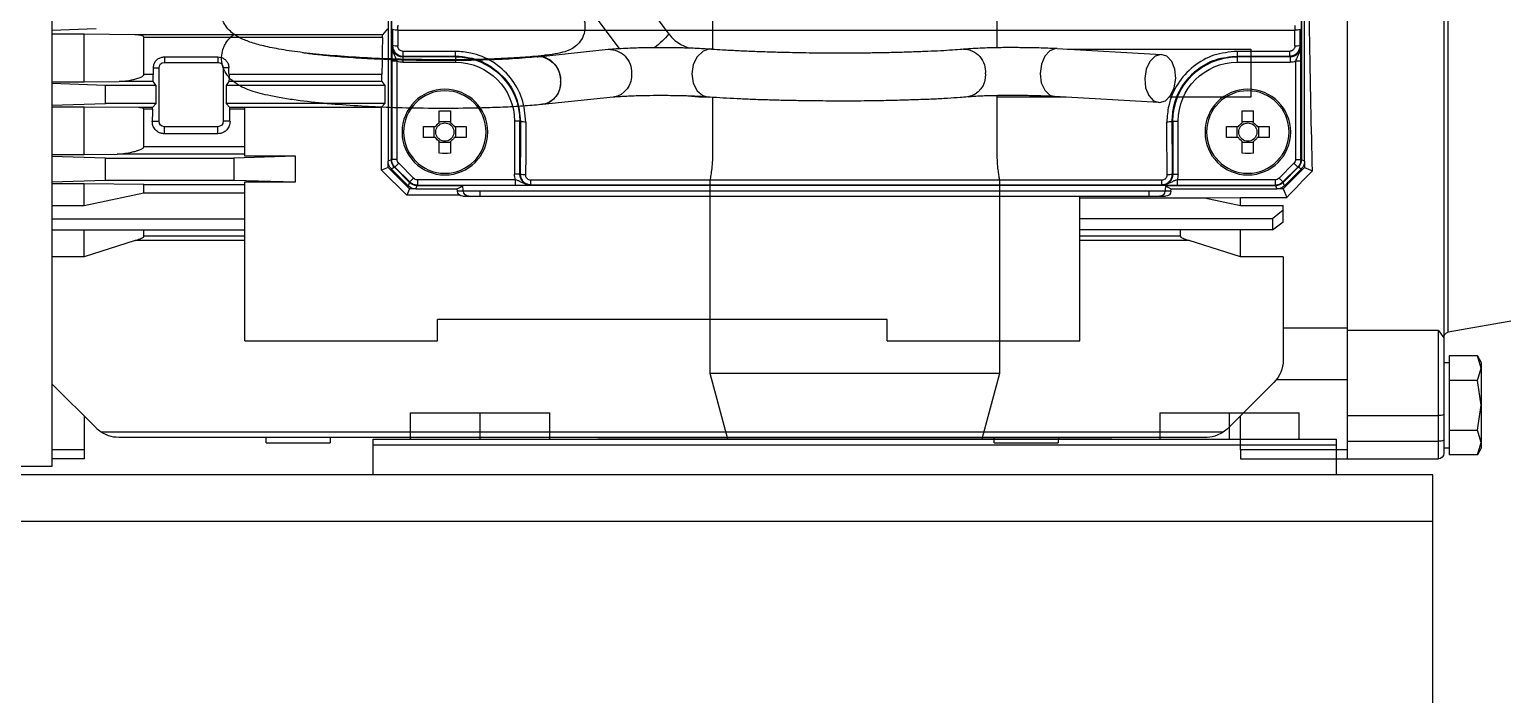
# Model space of a CAD drawing. Header units: centimetres. Extents: x 470464 to 524273, y 49611 to 59074.
# Drawn here: x 509051.7 to 509065.46, y 50590.66 to 50596.87 of the extents above; entities that cross this region are included whole.
import ezdxf

# ---------------------------------------------------------------- set-up
doc = ezdxf.new("R2010")
doc.units = ezdxf.units.CM
doc.header["$MEASUREMENT"] = 0
doc.layers.add('S-COLS-CONC', color=4, linetype='Continuous', lineweight=40)
doc.layers.add('vinç', color=7, linetype='Continuous')

# ---------------------------------------------------------------- blocks, each defined once
blk = doc.blocks.new('tyrhjutry5wjtuydhtsr')
at = {"color": 2, "linetype": 'Continuous', "lineweight": 25}
for p, q in [((71822.868, 30599.972), (71822.868, 30586.232)), ((71811.168, 30589.081), (71811.168, 30597.123)), ((71811.198, 30597.111), (71811.198, 30589.093)), ((71811.198, 30589.093), (71811.198, 30597.111)), ((71819.698, 30597.111), (71819.698, 30589.093)), ((71819.699, 30597.111), (71819.699, 30589.093)), ((71819.729, 30597.123), (71819.729, 30589.081)), ((71809.827, 30587.484), (71809.827, 30592.702)), ((71809.868, 30591.892), (71809.868, 30587.43)), ((71810.768, 30587.499), (71810.768, 30591.604)), ((71819.735, 30590.315), (71819.78, 30590.259)), ((71822.456, 30590.314), (71822.868, 30590.301)), ((71819.637, 30590.303), (71811.26, 30590.303)), ((71819.78, 30590.259), (71822.095, 30590.259)), ((71819.781, 30590.235), (71822.009, 30590.235)), ((71822.095, 30590.259), (71822.568, 30590.264)), ((71822.568, 30590.264), (71822.868, 30590.264)), ((71822.568, 30589.821), (71822.568, 30590.264)), ((71811.204, 30590.153), (71811.209, 30590.161)), ((71811.309, 30590.061), (71811.304, 30590.053)), ((71811.304, 30590.053), (71811.798, 30590.053)), ((71811.304, 30590.053), (71811.304, 30590.003)), ((71811.309, 30590.105), (71811.798, 30590.105)), ((71811.309, 30590.105), (71811.309, 30590.061)), ((71811.798, 30590.061), (71811.309, 30590.061)), ((71811.798, 30590.105), (71811.798, 30590.061)), ((71811.798, 30590.053), (71811.798, 30590.061)), ((71811.798, 30590.053), (71811.798, 30590.003)), ((71819.098, 30590.105), (71819.587, 30590.105)), ((71819.098, 30590.061), (71819.098, 30590.105)), ((71819.587, 30590.061), (71819.098, 30590.061)), ((71819.098, 30590.053), (71819.098, 30590.061)), ((71819.098, 30590.053), (71819.592, 30590.053)), ((71819.098, 30590.053), (71819.098, 30590.003)), ((71819.587, 30590.061), (71819.587, 30590.105)), ((71819.592, 30590.053), (71819.587, 30590.061)), ((71819.592, 30590.053), (71819.592, 30590.003)), ((71819.687, 30590.161), (71819.692, 30590.153)), ((71821.318, 30590.053), (71821.318, 30590.002)), ((71821.818, 30590.053), (71821.318, 30590.053)), ((71821.818, 30590.053), (71821.818, 30590.002)), ((71811.203, 30589.095), (71811.203, 30590.012)), ((71811.203, 30590.012), (71811.253, 30590.012)), ((71811.253, 30590.012), (71811.253, 30589.095)), ((71811.798, 30590.003), (71811.304, 30590.003)), ((71819.592, 30590.003), (71819.098, 30590.003)), ((71819.644, 30590.012), (71819.694, 30590.012)), ((71819.644, 30589.095), (71819.644, 30590.012)), ((71819.694, 30590.012), (71819.694, 30589.095)), ((71821.215, 30589.952), (71821.268, 30589.952)), ((71821.268, 30589.952), (71821.268, 30589.452)), ((71821.818, 30590.002), (71821.318, 30590.002)), ((71821.868, 30589.452), (71821.868, 30589.952)), ((71821.921, 30589.952), (71821.868, 30589.952)), ((71819.786, 30589.825), (71819.76, 30589.787)), ((71819.76, 30589.787), (71819.76, 30589.617)), ((71819.76, 30589.787), (71821.241, 30589.787)), ((71819.786, 30589.825), (71821.215, 30589.825)), ((71819.787, 30589.888), (71821.214, 30589.888)), ((71821.215, 30589.825), (71821.241, 30589.787)), ((71821.241, 30589.787), (71821.241, 30589.617)), ((71821.895, 30589.787), (71821.922, 30589.825)), ((71821.895, 30589.617), (71821.895, 30589.787)), ((71821.895, 30589.787), (71822.368, 30589.787)), ((71821.922, 30589.888), (71822.009, 30589.888)), ((71821.922, 30589.825), (71822.24, 30589.825)), ((71822.568, 30589.821), (71822.24, 30589.825)), ((71822.368, 30589.787), (71822.868, 30589.806)), ((71822.368, 30589.617), (71822.368, 30589.787)), ((71822.868, 30589.821), (71822.568, 30589.821)), ((71811.647, 30589.55), (71811.647, 30589.439)), ((71811.75, 30589.439), (71811.75, 30589.55)), ((71819.147, 30589.55), (71819.147, 30589.439)), ((71819.25, 30589.439), (71819.25, 30589.55)), ((71819.76, 30589.617), (71819.789, 30589.584)), ((71819.76, 30589.617), (71821.241, 30589.617)), ((71819.789, 30588.997), (71819.789, 30589.584)), ((71821.068, 30589.584), (71819.789, 30589.584)), ((71821.068, 30589.128), (71821.068, 30589.584)), ((71821.068, 30589.58), (71821.208, 30589.58)), ((71821.068, 30589.565), (71821.208, 30589.565)), ((71821.241, 30589.617), (71821.208, 30589.58)), ((71821.928, 30589.58), (71821.895, 30589.617)), ((71821.895, 30589.617), (71822.368, 30589.617)), ((71821.928, 30589.58), (71822.06, 30589.58)), ((71821.929, 30589.565), (71822.009, 30589.565)), ((71822.06, 30589.58), (71822.568, 30589.585)), ((71822.868, 30589.602), (71822.368, 30589.617)), ((71822.568, 30589.585), (71822.868, 30589.585)), ((71822.568, 30589.142), (71822.568, 30589.585)), ((71811.612, 30589.404), (71811.5, 30589.404)), ((71811.6, 30589.404), (71811.6, 30589.301)), ((71811.75, 30589.45), (71811.647, 30589.45)), ((71811.897, 30589.404), (71811.785, 30589.404)), ((71811.797, 30589.301), (71811.797, 30589.404)), ((71812.4, 30589.452), (71812.35, 30589.452)), ((71812.35, 30588.958), (71812.35, 30589.452)), ((71812.4, 30589.452), (71812.405, 30589.452)), ((71812.4, 30589.452), (71812.4, 30588.958)), ((71818.497, 30589.452), (71818.492, 30589.452)), ((71818.497, 30588.958), (71818.497, 30589.452)), ((71818.497, 30589.452), (71818.547, 30589.452)), ((71818.547, 30589.452), (71818.547, 30588.958)), ((71819.112, 30589.404), (71819, 30589.404)), ((71819.1, 30589.404), (71819.1, 30589.301)), ((71819.25, 30589.45), (71819.147, 30589.45)), ((71819.397, 30589.404), (71819.285, 30589.404)), ((71819.297, 30589.301), (71819.297, 30589.404)), ((71821.205, 30589.452), (71821.268, 30589.452)), ((71821.318, 30589.402), (71821.818, 30589.402)), ((71821.318, 30589.336), (71821.318, 30589.402)), ((71821.818, 30589.336), (71821.818, 30589.402)), ((71821.931, 30589.452), (71821.868, 30589.452)), ((71811.5, 30589.301), (71811.612, 30589.301)), ((71811.647, 30589.265), (71811.647, 30589.154)), ((71811.647, 30589.254), (71811.75, 30589.254)), ((71811.75, 30589.154), (71811.75, 30589.265)), ((71811.785, 30589.301), (71811.897, 30589.301)), ((71819, 30589.301), (71819.112, 30589.301)), ((71819.147, 30589.265), (71819.147, 30589.154)), ((71819.147, 30589.254), (71819.25, 30589.254)), ((71819.25, 30589.154), (71819.25, 30589.265)), ((71819.285, 30589.301), (71819.397, 30589.301)), ((71821.068, 30589.214), (71822.009, 30589.214)), ((71821.318, 30589.336), (71821.818, 30589.336)), ((71811.168, 30589.081), (71811.198, 30589.093)), ((71811.198, 30589.093), (71811.203, 30589.095)), ((71811.198, 30589.093), (71811.198, 30589.093)), ((71811.253, 30589.095), (71811.203, 30589.095)), ((71819.644, 30589.095), (71819.694, 30589.095)), ((71819.694, 30589.095), (71819.698, 30589.093)), ((71819.699, 30589.093), (71819.698, 30589.093)), ((71819.699, 30589.093), (71819.729, 30589.081)), ((71820.594, 30589.128), (71821.168, 30589.107)), ((71820.594, 30588.886), (71820.594, 30589.128)), ((71820.594, 30589.128), (71821.068, 30589.128)), ((71821.068, 30589.146), (71822.258, 30589.146)), ((71821.168, 30589.107), (71821.168, 30588.902)), ((71822.368, 30589.107), (71821.168, 30589.107)), ((71822.568, 30589.142), (71822.258, 30589.146)), ((71822.368, 30589.107), (71822.868, 30589.125)), ((71822.368, 30588.902), (71822.368, 30589.107)), ((71822.868, 30589.142), (71822.568, 30589.142)), ((71811.168, 30589.022), (71811.095, 30588.991)), ((71811.168, 30589.07), (71811.168, 30589.022)), ((71811.168, 30589.022), (71811.368, 30588.822)), ((71811.227, 30589.023), (71811.197, 30589.01)), ((71811.356, 30588.851), (71811.197, 30589.01)), ((71811.369, 30588.881), (71811.227, 30589.023)), ((71811.227, 30589.023), (71811.227, 30589.023)), ((71811.232, 30589.025), (71811.228, 30589.023)), ((71811.369, 30588.881), (71811.228, 30589.023)), ((71811.267, 30589.06), (71811.232, 30589.025)), ((71811.371, 30588.886), (71811.232, 30589.025)), ((71811.267, 30589.06), (71811.406, 30588.921)), ((71812.4, 30588.958), (71812.35, 30588.958)), ((71812.4, 30588.958), (71812.403, 30588.96)), ((71818.494, 30588.96), (71818.497, 30588.958)), ((71818.497, 30588.958), (71818.547, 30588.958)), ((71819.49, 30588.921), (71819.629, 30589.06)), ((71819.665, 30589.025), (71819.526, 30588.886)), ((71819.669, 30589.023), (71819.528, 30588.881)), ((71819.669, 30589.023), (71819.528, 30588.881)), ((71819.528, 30588.822), (71819.728, 30589.022)), ((71819.7, 30589.01), (71819.54, 30588.851)), ((71819.553, 30588.762), (71819.789, 30588.997)), ((71819.629, 30589.06), (71819.665, 30589.025)), ((71819.669, 30589.023), (71819.665, 30589.025)), ((71819.7, 30589.01), (71819.669, 30589.023)), ((71819.669, 30589.023), (71819.669, 30589.023)), ((71819.728, 30589.022), (71819.728, 30589.07)), ((71819.728, 30589.022), (71819.789, 30588.997)), ((71811.368, 30588.822), (71811.335, 30588.741)), ((71811.356, 30588.851), (71811.369, 30588.881)), ((71811.368, 30588.822), (71811.417, 30588.822)), ((71811.369, 30588.881), (71811.371, 30588.886)), ((71811.369, 30588.881), (71811.369, 30588.881)), ((71811.406, 30588.921), (71811.371, 30588.886)), ((71811.44, 30588.852), (71811.427, 30588.821)), ((71812.415, 30588.821), (71811.427, 30588.821)), ((71811.442, 30588.856), (71811.44, 30588.852)), ((71811.44, 30588.852), (71812.464, 30588.852)), ((71812.464, 30588.852), (71811.44, 30588.852)), ((71811.44, 30588.852), (71811.44, 30588.852)), ((71811.442, 30588.906), (71812.359, 30588.906)), ((71811.442, 30588.906), (71811.442, 30588.856)), ((71812.359, 30588.856), (71811.442, 30588.856)), ((71812.359, 30588.906), (71812.359, 30588.856)), ((71812.464, 30588.846), (71812.415, 30588.821)), ((71812.416, 30588.8), (71812.415, 30588.821)), ((71812.416, 30588.8), (71812.472, 30588.8)), ((71812.464, 30588.852), (71819.033, 30588.852)), ((71812.466, 30588.802), (71812.464, 30588.852)), ((71819.031, 30588.802), (71812.466, 30588.802)), ((71812.472, 30588.8), (71812.472, 30588.802)), ((71812.472, 30588.8), (71812.623, 30588.8)), ((71812.502, 30588.86), (71812.5, 30588.858)), ((71812.502, 30588.902), (71818.394, 30588.902)), ((71812.502, 30588.86), (71812.502, 30588.902)), ((71818.394, 30588.86), (71812.502, 30588.86)), ((71812.623, 30588.8), (71812.623, 30588.802)), ((71812.623, 30588.8), (71818.873, 30588.8)), ((71812.623, 30588.8), (71812.623, 30588.752)), ((71818.394, 30588.86), (71818.394, 30588.902)), ((71818.397, 30588.858), (71818.394, 30588.86)), ((71818.538, 30588.856), (71818.538, 30588.906)), ((71818.538, 30588.906), (71819.455, 30588.906)), ((71819.455, 30588.856), (71818.538, 30588.856)), ((71818.873, 30588.8), (71818.873, 30588.802)), ((71818.873, 30588.8), (71819.025, 30588.8)), ((71818.873, 30588.8), (71818.873, 30588.752)), ((71819.025, 30588.8), (71819.025, 30588.802)), ((71819.025, 30588.8), (71819.081, 30588.8)), ((71819.033, 30588.852), (71819.031, 30588.802)), ((71819.082, 30588.821), (71819.032, 30588.846)), ((71819.033, 30588.852), (71819.457, 30588.852)), ((71819.457, 30588.852), (71819.033, 30588.852)), ((71819.081, 30588.8), (71819.082, 30588.821)), ((71819.47, 30588.821), (71819.082, 30588.821)), ((71819.455, 30588.906), (71819.455, 30588.856)), ((71819.457, 30588.852), (71819.455, 30588.856)), ((71819.47, 30588.821), (71819.457, 30588.852)), ((71819.457, 30588.852), (71819.457, 30588.852)), ((71819.48, 30588.822), (71819.528, 30588.822)), ((71819.49, 30588.921), (71819.526, 30588.886)), ((71819.526, 30588.886), (71819.528, 30588.881)), ((71819.528, 30588.881), (71819.527, 30588.881)), ((71819.528, 30588.881), (71819.54, 30588.851)), ((71819.528, 30588.822), (71819.553, 30588.762)), ((71821.168, 30588.902), (71820.594, 30588.886)), ((71821.068, 30588.886), (71820.594, 30588.886)), ((71821.068, 30587.402), (71821.068, 30588.886)), ((71822.009, 30588.861), (71821.068, 30588.861)), ((71822.368, 30588.902), (71821.168, 30588.902)), ((71822.009, 30588.861), (71822.568, 30588.868)), ((71822.009, 30588.786), (71822.009, 30588.861)), ((71822.868, 30588.888), (71822.368, 30588.902)), ((71822.568, 30588.665), (71822.568, 30588.868)), ((71822.568, 30588.868), (71822.868, 30588.868)), ((71811.768, 30588.741), (71811.335, 30588.741)), ((71811.768, 30588.665), (71811.368, 30588.665)), ((71811.368, 30588.624), (71811.368, 30588.665)), ((71812.102, 30588.737), (71811.768, 30588.741)), ((71811.768, 30588.665), (71811.768, 30588.741)), ((71812.102, 30588.737), (71811.768, 30588.665)), ((71813.268, 30588.737), (71812.102, 30588.737)), ((71812.522, 30588.752), (71812.466, 30588.752)), ((71812.623, 30588.752), (71812.522, 30588.752)), ((71818.873, 30588.752), (71812.623, 30588.752)), ((71813.268, 30587.402), (71813.268, 30588.752)), ((71818.975, 30588.752), (71818.873, 30588.752)), ((71819.031, 30588.752), (71818.975, 30588.752)), ((71819.061, 30588.762), (71819.553, 30588.762)), ((71822.009, 30588.786), (71821.068, 30588.786)), ((71822.568, 30588.665), (71822.009, 30588.786)), ((71822.868, 30588.665), (71822.568, 30588.665)), ((71811.368, 30588.624), (71811.468, 30588.543)), ((71811.368, 30588.514), (71811.368, 30588.624)), ((71811.468, 30588.543), (71813.268, 30588.543)), ((71811.468, 30588.543), (71811.468, 30588.438)), ((71822.868, 30588.543), (71821.068, 30588.543)), ((71811.468, 30588.438), (71811.368, 30588.514)), ((71811.468, 30588.438), (71813.268, 30588.438)), ((71811.768, 30588.186), (71811.768, 30588.438)), ((71812.328, 30588.379), (71812.328, 30588.438)), ((71822.868, 30588.438), (71821.068, 30588.438)), ((71822.009, 30588.379), (71822.009, 30588.438)), ((71822.568, 30588.186), (71822.568, 30588.438)), ((71811.768, 30588.186), (71812.246, 30588.339)), ((71812.246, 30588.339), (71813.268, 30588.339)), ((71812.328, 30588.379), (71813.268, 30588.379)), ((71821.068, 30588.379), (71822.009, 30588.379)), ((71821.068, 30588.339), (71822.091, 30588.339)), ((71822.091, 30588.339), (71822.568, 30588.186)), ((71811.368, 30588.186), (71811.768, 30588.186)), ((71811.368, 30588.186), (71811.368, 30587.226)), ((71822.568, 30588.186), (71822.868, 30588.186)), ((71809.099, 30587.613), (71809.827, 30587.484)), ((71815.068, 30587.602), (71819.268, 30587.602)), ((71815.068, 30587.402), (71815.068, 30587.602)), ((71819.268, 30587.402), (71819.268, 30587.602)), ((71809.918, 30587.499), (71809.868, 30587.43)), ((71809.918, 30587.499), (71810.768, 30587.499)), ((71809.918, 30586.706), (71809.918, 30587.499)), ((71810.768, 30587.523), (71811.368, 30587.523)), ((71810.768, 30586.706), (71810.768, 30587.499)), ((71815.068, 30587.402), (71813.268, 30587.402)), ((71821.068, 30587.402), (71819.268, 30587.402)), ((71809.518, 30587.148), (71809.554, 30587.264)), ((71809.554, 30587.264), (71809.518, 30587.202)), ((71809.518, 30587.202), (71809.518, 30587.148)), ((71809.554, 30587.033), (71809.518, 30587.148)), ((71809.518, 30587.148), (71809.518, 30586.802)), ((71809.554, 30587.264), (71809.818, 30587.264)), ((71809.818, 30587.264), (71809.818, 30587.148)), ((71809.868, 30587.202), (71809.818, 30587.202)), ((71809.818, 30587.148), (71809.818, 30587.033)), ((71809.518, 30586.802), (71809.554, 30587.033)), ((71809.554, 30587.033), (71809.818, 30587.033)), ((71809.818, 30587.033), (71809.818, 30586.802)), ((71811.431, 30587.043), (71810.768, 30587.043)), ((71811.456, 30587.014), (71811.88, 30586.59)), ((71822.456, 30586.59), (71822.868, 30587.002)), ((71809.554, 30586.571), (71809.518, 30586.802)), ((71809.518, 30586.802), (71809.518, 30586.456)), ((71809.818, 30586.802), (71809.818, 30586.571)), ((71809.868, 30586.715), (71809.868, 30586.476)), ((71810.768, 30586.706), (71809.918, 30586.706)), ((71809.918, 30586.467), (71809.918, 30586.706)), ((71810.768, 30586.385), (71810.768, 30586.706)), ((71810.768, 30586.467), (71810.768, 30586.706)), ((71811.768, 30586.385), (71811.768, 30586.702)), ((71822.568, 30586.702), (71822.568, 30586.385)), ((71809.518, 30586.456), (71809.554, 30586.571)), ((71809.818, 30586.571), (71809.554, 30586.571)), ((71809.818, 30586.571), (71809.818, 30586.456)), ((71810.768, 30586.467), (71809.918, 30586.467)), ((71809.918, 30586.302), (71809.918, 30586.467)), ((71811.929, 30586.55), (71822.407, 30586.55)), ((71812.093, 30586.502), (71822.244, 30586.502)), ((71812.093, 30586.502), (71813.47, 30586.502)), ((71813.468, 30586.502), (71813.47, 30586.452)), ((71814.067, 30586.452), (71814.068, 30586.502)), ((71820.268, 30586.502), (71820.27, 30586.452)), ((71820.867, 30586.502), (71822.244, 30586.502)), ((71820.867, 30586.452), (71820.868, 30586.502)), ((71809.554, 30586.34), (71809.518, 30586.456)), ((71809.518, 30586.456), (71809.518, 30586.402)), ((71809.518, 30586.402), (71809.554, 30586.34)), ((71809.554, 30586.34), (71809.818, 30586.34)), ((71809.818, 30586.456), (71809.818, 30586.34)), ((71809.818, 30586.402), (71809.868, 30586.402)), ((71810.768, 30586.385), (71811.768, 30586.385)), ((71810.768, 30586.302), (71810.768, 30586.385)), ((71811.768, 30586.385), (71811.768, 30586.302)), ((71822.568, 30586.385), (71822.868, 30586.385)), ((71822.568, 30586.385), (71822.568, 30586.302)), ((71810.768, 30586.302), (71809.918, 30586.302)), ((71811.768, 30586.302), (71810.768, 30586.302)), ((71822.568, 30586.302), (71822.868, 30586.302)), ((71822.868, 30586.232), (71827.235, 30586.232))]:
    blk.add_line(p, q, dxfattribs=at)
at = {"color": 2, "linetype": 'Continuous', "lineweight": 25, "flags": 128}
for points in [[(71822.009, 30589.888), (71822.009, 30589.93), (71822.009, 30589.973), (71822.009, 30590.016), (71822.009, 30590.059), (71822.009, 30590.103), (71822.009, 30590.146), (71822.009, 30590.191), (71822.009, 30590.235)], [(71822.009, 30589.214), (71822.009, 30589.256), (71822.009, 30589.299), (71822.009, 30589.342), (71822.009, 30589.386), (71822.009, 30589.43), (71822.009, 30589.475), (71822.009, 30589.52), (71822.009, 30589.565)], [(71813.768, 30586.452), (71813.666, 30586.452), (71813.576, 30586.452), (71813.51, 30586.452), (71813.474, 30586.452), (71813.47, 30586.452)], [(71814.067, 30586.452), (71814.062, 30586.452), (71814.027, 30586.452), (71813.96, 30586.452), (71813.87, 30586.452), (71813.768, 30586.452)], [(71820.867, 30586.452), (71820.862, 30586.452), (71820.827, 30586.452), (71820.76, 30586.452), (71820.67, 30586.452), (71820.568, 30586.452), (71820.466, 30586.452), (71820.376, 30586.452), (71820.31, 30586.452), (71820.274, 30586.452), (71820.27, 30586.452)]]:
    blk.add_lwpolyline(points, dxfattribs=at)
at = {"color": 2, "linetype": 'Continuous', "lineweight": 25}
for centre, radius in [((71811.698, 30589.352), 0.4), ((71811.698, 30589.352), 0.385), ((71819.198, 30589.352), 0.4), ((71819.198, 30589.352), 0.385)]:
    blk.add_circle(centre, radius, dxfattribs=at)
for centre, radius, start, end in [((71811.248, 30590.428), 0.125, 252.2861, 275.4135), ((71819.649, 30590.428), 0.125, 264.5865, 287.7139), ((71811.248, 30590.274), 0.12, 251.384, 275.6704), ((71811.798, 30589.452), 0.601, 0, 90), ((71819.098, 30589.452), 0.601, 90, 180), ((71819.649, 30590.274), 0.12, 264.3296, 288.616), ((71811.798, 30589.452), 0.551, 0, 90), ((71819.098, 30589.452), 0.551, 90, 180), ((71821.318, 30589.952), 0.05, 90, 180), ((71821.818, 30589.952), 0.05, 0, 90), ((71811.698, 30588.113), 1.438, 87.9477, 92.0523), ((71819.198, 30588.113), 1.438, 87.9477, 92.0523), ((71812.937, 30589.352), 1.438, 177.9477, 182.0523), ((71811.698, 30589.352), 0.101, 120.6869, 149.3131), ((71811.698, 30589.352), 0.0851, 142.7589, 217.2411), ((71811.698, 30589.352), 0.0851, 127.2411, 142.7589), ((71811.698, 30589.352), 0.0851, 52.7589, 127.2411), ((71811.698, 30589.352), 0.101, 30.6869, 59.3131), ((71811.698, 30589.352), 0.0851, 37.2411, 52.7589), ((71811.698, 30589.352), 0.0851, 322.7589, 37.2411), ((71810.46, 30589.352), 1.438, 357.9477, 2.0523), ((71812.443, 30589.545), 0.1, 247.407, 276.5616), ((71818.453, 30589.545), 0.1, 263.4384, 292.593), ((71820.437, 30589.352), 1.438, 177.9477, 182.0523), ((71819.198, 30589.352), 0.101, 120.6869, 149.3131), ((71819.198, 30589.352), 0.0851, 142.7589, 217.2411), ((71819.198, 30589.352), 0.0851, 127.2411, 142.7589), ((71819.198, 30589.352), 0.0851, 52.7589, 127.2411), ((71819.198, 30589.352), 0.101, 30.6869, 59.3131), ((71819.198, 30589.352), 0.0851, 37.2411, 52.7589), ((71819.198, 30589.352), 0.0851, 322.7589, 37.2411), ((71817.96, 30589.352), 1.438, 357.9477, 2.0523), ((71821.318, 30589.452), 0.05, 180, 270), ((71821.818, 30589.452), 0.05, 270, 0), ((71811.698, 30589.352), 0.101, 210.6869, 239.3131), ((71811.698, 30589.352), 0.0851, 217.2411, 232.7589), ((71811.698, 30589.352), 0.0851, 232.7589, 307.2411), ((71811.698, 30589.352), 0.0851, 307.2411, 322.7589), ((71811.698, 30589.352), 0.101, 300.6869, 329.3131), ((71819.198, 30589.352), 0.101, 210.6869, 239.3131), ((71819.198, 30589.352), 0.0851, 217.2411, 232.7589), ((71819.198, 30589.352), 0.0851, 232.7589, 307.2411), ((71819.198, 30589.352), 0.101, 300.6869, 329.3131), ((71819.198, 30589.352), 0.0851, 307.2411, 322.7589), ((71811.298, 30589.093), 0.1, 180.0009, 224.9991), ((71811.303, 30589.095), 0.1, 180.0036, 224.9964), ((71811.698, 30590.591), 1.438, 267.9477, 272.0523), ((71819.198, 30590.591), 1.438, 267.9477, 272.0523), ((71819.594, 30589.095), 0.1, 315.0036, 359.9964), ((71819.599, 30589.093), 0.1, 315.0009, 359.9991), ((71812.441, 30589.041), 0.0899, 244.5636, 277.2787), ((71818.455, 30589.041), 0.0899, 262.7213, 295.4364), ((71811.44, 30588.952), 0.1, 225.0009, 269.9991), ((71811.442, 30588.956), 0.1, 225.0036, 269.9964), ((71812.522, 30588.802), 0.05, 181.9954, 269.9958), ((71818.975, 30588.802), 0.05, 270.0042, 358.0046), ((71819.455, 30588.956), 0.1, 270.0036, 314.9964), ((71819.457, 30588.952), 0.1, 270.0009, 314.9991), ((71809.818, 30587.435), 0.05, 0, 80), ((71811.668, 30587.226), 0.3, 180, 225), ((71809.906, 30586.785), 0.0794, 241.5184, 278.7795), ((71809.906, 30586.546), 0.0794, 241.5184, 278.7795), ((71812.093, 30586.802), 0.3, 225, 237.0504), ((71822.244, 30586.802), 0.3, 302.9496, 315), ((71809.918, 30586.352), 0.05, 180, 270)]:
    blk.add_arc(centre, radius, start, end, dxfattribs=at)
for centre, major_axis, ratio, start_param, end_param in [((71810.99, 30593.102), (0, 5.725), 0.026186, 3.911468, 4.485703), ((71811.261, 30590.298), (0, 0.05), 0.03491, 0.034907, 1.462848), ((71819.635, 30590.298), (0, 0.05), 0.03491, 4.820337, 6.248279), ((71810.76, 30593.102), (0, 25.929), 0.017455, 4.598707, 4.604441), ((71810.81, 30593.102), (0, 25.979), 0.017421, 4.598707, 4.604441), ((71820.087, 30593.102), (0, 25.979), 0.017421, 1.678745, 1.684479), ((71820.137, 30593.102), (0, 25.929), 0.017455, 1.678745, 1.684479), ((71819.78, 30590.209), (0, 0.05), 0.026186, 5.252578, 6.250593), ((71819.906, 30593.102), (0, 5.575), 0.026186, 2.110985, 2.185286), ((71811.304, 30590.153), (0.0555, 0.0833), 0.999011, 2.158969, 3.729308), ((71819.592, 30590.153), (-0.0555, 0.0833), 0.999011, 2.553877, 4.124217), ((71811.304, 30590.153), (0.083, 0.125), 0.999505, 3.37756, 3.729308), ((71819.592, 30590.153), (-0.083, 0.125), 0.999505, 2.553877, 2.905625), ((71821.095, 30593.102), (0, 5.575), 0.026186, 4.0979, 4.111929), ((71822.042, 30593.102), (0, 5.575), 0.026186, 2.171257, 2.185286), ((71819.786, 30589.865), (0, 0.04), 0.026186, 3.178815, 5.326878), ((71821.215, 30589.865), (0, 0.04), 0.026186, 0.956305, 3.104371), ((71821.922, 30589.865), (0, 0.04), 0.026186, 3.178815, 5.326881), ((71821.095, 30593.102), (0, 5.575), 0.026186, 3.998592, 4.025118), ((71821.209, 30589.54), (0, 0.04), 0.026186, 0.029608, 0.883523), ((71821.928, 30589.54), (0, 0.04), 0.026186, 5.399663, 6.253577), ((71822.042, 30593.102), (0, 5.575), 0.026186, 2.258068, 2.284593), ((71811.732, 30593.102), (0, 25.929), 0.026186, 4.551961, 4.571149), ((71811.782, 30593.102), (0, 25.979), 0.026136, 4.551961, 4.571149), ((71819.114, 30593.102), (0, 25.979), 0.026136, 1.712037, 1.731225), ((71819.164, 30593.102), (0, 25.929), 0.026186, 1.712037, 1.731225), ((71811.268, 30589.081), (0.0924, 0.0383), 0.999955, 2.748909, 3.534276), ((71811.298, 30589.093), (0.0924, 0.0383), 0.999822, 2.748957, 3.534229), ((71811.303, 30589.095), (0.0462, 0.0191), 0.999822, 2.748957, 3.534229), ((71819.594, 30589.095), (0.0462, -0.0191), 0.999822, 5.890549, 6.675821), ((71819.598, 30589.093), (0.0924, -0.0383), 0.999822, 5.890549, 6.675821), ((71819.629, 30589.081), (-0.0924, 0.0383), 0.999955, 2.748909, 3.534276), ((71806.836, 30593.102), (5.728, -5.724), 0.01851, 0.686288, 0.751355), ((71812.5, 30588.958), (0.125, 0.083), 0.999505, 2.553877, 2.905625), ((71812.5, 30588.958), (0.0833, 0.0555), 0.999011, 2.553877, 4.124217), ((71818.397, 30588.958), (0.0833, -0.0555), 0.999011, 5.300561, 6.870901), ((71818.397, 30588.958), (-0.125, 0.083), 0.999505, 3.37756, 3.729308), ((71811.427, 30588.921), (0.0383, 0.0924), 0.999955, 2.748909, 3.534276), ((71811.44, 30588.952), (-0.0383, -0.0924), 0.999822, 5.890549, 6.675821), ((71811.442, 30588.956), (-0.0191, -0.0462), 0.999822, 5.890549, 6.675821), ((71812.466, 30588.802), (-0.05, 0), 0.999848, 0.034907, 1.570796), ((71819.031, 30588.802), (-0.05, 0), 0.999848, 1.570796, 3.106686), ((71819.455, 30588.956), (-0.0191, 0.0462), 0.999822, 2.748957, 3.534229), ((71819.457, 30588.952), (-0.0383, 0.0924), 0.999822, 2.748957, 3.534229), ((71819.47, 30588.921), (-0.0383, 0.0924), 0.999955, 2.748909, 3.534276)]:
    blk.add_ellipse(centre, major_axis=major_axis, ratio=ratio, start_param=start_param, end_param=end_param, dxfattribs=at)
for points, knots in [([(71822.009, 30590.235), (71822.009, 30590.236), (71822.009, 30590.238), (71822.012, 30590.243), (71822.017, 30590.247), (71822.029, 30590.252), (71822.055, 30590.258), (71822.079, 30590.259), (71822.095, 30590.259)], [0, 0, 0, 0, 0.034614, 0.082368, 0.17738, 0.271679, 0.51484, 1, 1, 1, 1]), ([(71811.203, 30590.012), (71811.203, 30590.026), (71811.203, 30590.054), (71811.203, 30590.098), (71811.204, 30590.129), (71811.204, 30590.148), (71811.204, 30590.153), (71811.204, 30590.153)], [0, 0, 0, 0, 0.230378, 0.459751, 0.845614, 0.996458, 1, 1, 1, 1]), ([(71811.204, 30590.153), (71811.204, 30590.153), (71811.204, 30590.143), (71811.208, 30590.11), (71811.226, 30590.073), (71811.244, 30590.038), (71811.25, 30590.021), (71811.253, 30590.012)], [0, 0, 0, 0, 0.004156, 0.209418, 0.645446, 0.837982, 1, 1, 1, 1]), ([(71811.309, 30590.061), (71811.298, 30590.062), (71811.276, 30590.064), (71811.246, 30590.081), (71811.224, 30590.106), (71811.211, 30590.134), (71811.21, 30590.153), (71811.209, 30590.161)], [0, 0, 0, 0, 0.212598, 0.424954, 0.637499, 0.8514, 1, 1, 1, 1]), ([(71811.259, 30590.155), (71811.26, 30590.151), (71811.26, 30590.142), (71811.266, 30590.128), (71811.278, 30590.115), (71811.293, 30590.106), (71811.304, 30590.105), (71811.309, 30590.105)], [0, 0, 0, 0, 0.149315, 0.363892, 0.576475, 0.78827, 1, 1, 1, 1]), ([(71811.798, 30590.105), (71811.872, 30590.098), (71812.019, 30590.083), (71812.214, 30589.971), (71812.363, 30589.806), (71812.443, 30589.62), (71812.451, 30589.496), (71812.455, 30589.445)], [0, 0, 0, 0, 0.212019, 0.424105, 0.636852, 0.851036, 1, 1, 1, 1]), ([(71812.405, 30589.452), (71812.402, 30589.499), (71812.394, 30589.614), (71812.32, 30589.785), (71812.183, 30589.937), (71812.002, 30590.041), (71811.866, 30590.054), (71811.798, 30590.061)], [0, 0, 0, 0, 0.148935, 0.363073, 0.5758, 0.787915, 1, 1, 1, 1]), ([(71818.442, 30589.445), (71818.449, 30589.519), (71818.463, 30589.668), (71818.577, 30589.866), (71818.745, 30590.016), (71818.929, 30590.094), (71819.051, 30590.102), (71819.098, 30590.105)], [0, 0, 0, 0, 0.216658, 0.433276, 0.648533, 0.862019, 1, 1, 1, 1]), ([(71819.098, 30590.061), (71819.054, 30590.058), (71818.942, 30590.05), (71818.772, 30589.978), (71818.617, 30589.841), (71818.511, 30589.658), (71818.498, 30589.521), (71818.492, 30589.452)], [0, 0, 0, 0, 0.138027, 0.351557, 0.566811, 0.783388, 1, 1, 1, 1]), ([(71819.687, 30590.161), (71819.686, 30590.149), (71819.684, 30590.127), (71819.666, 30590.097), (71819.641, 30590.074), (71819.613, 30590.062), (71819.594, 30590.061), (71819.587, 30590.061)], [0, 0, 0, 0, 0.2164053, 0.4332752, 0.6494381, 0.8638691, 1, 1, 1, 1]), ([(71819.587, 30590.105), (71819.591, 30590.105), (71819.6, 30590.106), (71819.614, 30590.112), (71819.627, 30590.123), (71819.636, 30590.138), (71819.637, 30590.149), (71819.637, 30590.155)], [0, 0, 0, 0, 0.135568, 0.349274, 0.565246, 0.782603, 1, 1, 1, 1]), ([(71819.644, 30590.012), (71819.647, 30590.021), (71819.652, 30590.038), (71819.67, 30590.073), (71819.689, 30590.11), (71819.692, 30590.143), (71819.692, 30590.153), (71819.692, 30590.153)], [0, 0, 0, 0, 0.162018, 0.354554, 0.790582, 0.995844, 1, 1, 1, 1]), ([(71819.692, 30590.153), (71819.692, 30590.153), (71819.692, 30590.148), (71819.693, 30590.129), (71819.693, 30590.098), (71819.694, 30590.054), (71819.694, 30590.026), (71819.694, 30590.012)], [0, 0, 0, 0, 0.003542, 0.154386, 0.540249, 0.769622, 1, 1, 1, 1]), ([(71821.318, 30590.053), (71821.308, 30590.052), (71821.288, 30590.051), (71821.261, 30590.037), (71821.238, 30590.017), (71821.22, 30589.988), (71821.217, 30589.965), (71821.215, 30589.952)], [0, 0, 0, 0, 0.172344, 0.344391, 0.527372, 0.738702, 1, 1, 1, 1]), ([(71821.921, 30589.952), (71821.919, 30589.966), (71821.916, 30589.992), (71821.894, 30590.023), (71821.866, 30590.044), (71821.839, 30590.052), (71821.823, 30590.053), (71821.818, 30590.053)], [0, 0, 0, 0, 0.289799, 0.526009, 0.724288, 0.923559, 1, 1, 1, 1]), ([(71822.24, 30589.825), (71822.214, 30589.826), (71822.171, 30589.829), (71822.117, 30589.839), (71822.08, 30589.849), (71822.055, 30589.857), (71822.037, 30589.864), (71822.024, 30589.871), (71822.015, 30589.877), (71822.011, 30589.882), (71822.009, 30589.885), (71822.009, 30589.887), (71822.009, 30589.888)], [0, 0, 0, 0, 0.319478, 0.529232, 0.674106, 0.774512, 0.844525, 0.911082, 0.949761, 0.972854, 0.989479, 1, 1, 1, 1]), ([(71822.009, 30589.565), (71822.009, 30589.566), (71822.009, 30589.568), (71822.013, 30589.572), (71822.024, 30589.577), (71822.041, 30589.579), (71822.055, 30589.58), (71822.06, 30589.58)], [0, 0, 0, 0, 0.064877, 0.145395, 0.290631, 0.751569, 1, 1, 1, 1]), ([(71821.205, 30589.452), (71821.206, 30589.438), (71821.209, 30589.41), (71821.23, 30589.375), (71821.259, 30589.351), (71821.289, 30589.338), (71821.309, 30589.337), (71821.318, 30589.336)], [0, 0, 0, 0, 0.263138, 0.522259, 0.71435, 0.867688, 1, 1, 1, 1]), ([(71821.818, 30589.336), (71821.829, 30589.337), (71821.849, 30589.339), (71821.88, 30589.352), (71821.908, 30589.377), (71821.928, 30589.412), (71821.93, 30589.439), (71821.931, 30589.452)], [0, 0, 0, 0, 0.14615, 0.291775, 0.492119, 0.757176, 1, 1, 1, 1]), ([(71822.258, 30589.146), (71822.233, 30589.148), (71822.188, 30589.151), (71822.13, 30589.162), (71822.089, 30589.173), (71822.061, 30589.182), (71822.042, 30589.189), (71822.028, 30589.196), (71822.018, 30589.201), (71822.012, 30589.207), (71822.009, 30589.21), (71822.009, 30589.213), (71822.009, 30589.214)], [0, 0, 0, 0, 0.297098, 0.513905, 0.66356, 0.767149, 0.83923, 0.889818, 0.943882, 0.965439, 0.98722, 1, 1, 1, 1]), ([(71812.502, 30588.86), (71812.491, 30588.861), (71812.469, 30588.863), (71812.44, 30588.88), (71812.417, 30588.905), (71812.405, 30588.933), (71812.403, 30588.952), (71812.403, 30588.96)], [0, 0, 0, 0, 0.211226, 0.422106, 0.633194, 0.846371, 1, 1, 1, 1]), ([(71812.453, 30588.952), (71812.453, 30588.948), (71812.454, 30588.939), (71812.46, 30588.924), (71812.471, 30588.912), (71812.486, 30588.904), (71812.497, 30588.902), (71812.502, 30588.902)], [0, 0, 0, 0, 0.154746, 0.368894, 0.579996, 0.790026, 1, 1, 1, 1]), ([(71818.494, 30588.96), (71818.493, 30588.949), (71818.491, 30588.926), (71818.473, 30588.896), (71818.447, 30588.873), (71818.419, 30588.862), (71818.401, 30588.86), (71818.394, 30588.86)], [0, 0, 0, 0, 0.2173549, 0.4355004, 0.6523908, 0.8664233, 1, 1, 1, 1]), ([(71818.394, 30588.902), (71818.398, 30588.902), (71818.407, 30588.903), (71818.421, 30588.909), (71818.434, 30588.92), (71818.442, 30588.935), (71818.443, 30588.946), (71818.444, 30588.952)], [0, 0, 0, 0, 0.13278, 0.34573, 0.562297, 0.781144, 1, 1, 1, 1]), ([(71812.359, 30588.906), (71812.367, 30588.904), (71812.385, 30588.898), (71812.42, 30588.88), (71812.457, 30588.862), (71812.489, 30588.858), (71812.499, 30588.858), (71812.5, 30588.858)], [0, 0, 0, 0, 0.162018, 0.354554, 0.790582, 0.995844, 1, 1, 1, 1]), ([(71812.5, 30588.858), (71812.499, 30588.858), (71812.494, 30588.858), (71812.476, 30588.858), (71812.445, 30588.857), (71812.4, 30588.856), (71812.373, 30588.856), (71812.359, 30588.856)], [0, 0, 0, 0, 0.003542, 0.154386, 0.540249, 0.769622, 1, 1, 1, 1]), ([(71812.466, 30588.802), (71812.466, 30588.802), (71812.466, 30588.802), (71812.466, 30588.802), (71812.466, 30588.802)], [0, 0, 0, 0, 0.5661405, 1, 1, 1, 1]), ([(71818.397, 30588.858), (71818.397, 30588.858), (71818.408, 30588.858), (71818.44, 30588.862), (71818.477, 30588.88), (71818.512, 30588.898), (71818.53, 30588.904), (71818.538, 30588.906)], [0, 0, 0, 0, 0.004156, 0.209418, 0.645446, 0.837982, 1, 1, 1, 1]), ([(71818.538, 30588.856), (71818.524, 30588.856), (71818.497, 30588.856), (71818.452, 30588.857), (71818.421, 30588.858), (71818.402, 30588.858), (71818.397, 30588.858), (71818.397, 30588.858)], [0, 0, 0, 0, 0.230378, 0.459751, 0.845614, 0.996458, 1, 1, 1, 1]), ([(71819.031, 30588.802), (71819.031, 30588.802), (71819.031, 30588.802), (71819.031, 30588.802), (71819.031, 30588.802), (71819.031, 30588.802)], [0, 0, 0, 0, 0.272916, 0.554969, 1, 1, 1, 1]), ([(71812.328, 30588.379), (71812.328, 30588.379), (71812.328, 30588.377), (71812.325, 30588.374), (71812.32, 30588.37), (71812.309, 30588.363), (71812.284, 30588.352), (71812.261, 30588.344), (71812.246, 30588.339)], [0, 0, 0, 0, 0.037118, 0.087159, 0.173059, 0.258447, 0.506088, 1, 1, 1, 1]), ([(71822.091, 30588.339), (71822.076, 30588.344), (71822.052, 30588.352), (71822.028, 30588.363), (71822.016, 30588.37), (71822.011, 30588.374), (71822.009, 30588.377), (71822.009, 30588.379), (71822.009, 30588.379)], [0, 0, 0, 0, 0.493913, 0.741554, 0.826942, 0.912842, 0.962883, 1, 1, 1, 1]), ([(71809.868, 30587.43), (71809.868, 30587.388), (71809.868, 30587.303), (71809.868, 30587.129), (71809.868, 30586.932), (71809.868, 30586.787), (71809.868, 30586.715)], [0, 0, 0, 0, 0.247158, 0.5, 0.752842, 1, 1, 1, 1]), ([(71809.868, 30586.476), (71809.868, 30586.46), (71809.868, 30586.426), (71809.868, 30586.385), (71809.868, 30586.357), (71809.868, 30586.354), (71809.868, 30586.352)], [0, 0, 0, 0, 0.242227, 0.5, 0.757773, 1, 1, 1, 1]), ([(71811.929, 30586.55), (71811.948, 30586.54), (71811.995, 30586.513), (71812.051, 30586.503), (71812.087, 30586.502), (71812.092, 30586.502), (71812.093, 30586.502)], [0, 0, 0, 0, 0.352711, 0.904079, 0.993909, 1, 1, 1, 1]), ([(71822.244, 30586.502), (71822.244, 30586.502), (71822.276, 30586.502), (71822.327, 30586.51), (71822.38, 30586.534), (71822.402, 30586.547), (71822.407, 30586.55)], [0, 0, 0, 0, 0.006088, 0.568534, 0.906319, 1, 1, 1, 1])]:
    blk.add_open_spline(points, degree=3, knots=knots, dxfattribs=at)
blk = doc.blocks.new('dytjtyjtydhrshtjy')
at = {"color": 2, "linetype": 'Continuous', "lineweight": 25}
for p, q in [((427969.818, 68782.763), (427789.423, 68782.763)), ((427789.423, 68782.331), (427969.818, 68782.331))]:
    blk.add_line(p, q, dxfattribs=at)
at = {"layer": 'vinç', "color": 2}
blk.add_line((427969.818, 68758.463), (427969.818, 68782.763), dxfattribs=at)
blk = doc.blocks.new('dfgxzdyrsgdzb')
at = {"color": 2, "linetype": 'Continuous', "lineweight": 25}
for p, q in [((428297.189, 68884.403), (428297.189, 68883.95)), ((428299.889, 68884.403), (428297.189, 68884.403)), ((428299.889, 68883.95), (428299.889, 68884.403)), ((428301.358, 68884.159), (428301.31, 68884.163)), ((428302.782, 68884.075), (428301.358, 68884.161)), ((428300.668, 68883.842), (428300.276, 68883.318)), ((428297.212, 68883.703), (428297.212, 68883.192)), ((428299.865, 68883.178), (428299.865, 68883.703)), ((428301.331, 68883.712), (428302.757, 68883.625)), ((428300.737, 68883.183), (428301.029, 68883.573)), ((428296.556, 68883.178), (428294.839, 68883.178)), ((428294.839, 68883.178), (428294.839, 68882.953)), ((428296.65, 68883.183), (428295.674, 68883.128)), ((428299.872, 68883.178), (428299.865, 68883.178)), ((428301.504, 68883.106), (428300.842, 68883.175)), ((428294.839, 68882.953), (428294.839, 68882.728)), ((428294.839, 68882.728), (428295.602, 68882.728)), ((428295.7, 68882.678), (428296.675, 68882.734)), ((428296.569, 68882.728), (428297.212, 68882.728)), ((428297.212, 68882.742), (428297.212, 68882.203)), ((428299.865, 68882.203), (428299.865, 68882.726)), ((428299.89, 68882.728), (428299.995, 68882.728)), ((428299.995, 68882.728), (428300.098, 68882.739)), ((428300.795, 68882.728), (428301.457, 68882.659)), ((428297.189, 68881.954), (428297.189, 68880.15)), ((428299.889, 68880.15), (428299.889, 68881.956)), ((428297.189, 68880.15), (428297.353, 68879.536)), ((428297.189, 68880.15), (428299.889, 68880.15)), ((428299.724, 68879.536), (428299.889, 68880.15)), ((428294.388, 68879.536), (428294.388, 68879.783)), ((428295.039, 68879.783), (428294.388, 68879.783)), ((428295.039, 68879.536), (428295.039, 68879.783)), ((428295.689, 68879.783), (428295.039, 68879.783)), ((428295.689, 68879.783), (428295.689, 68879.536)), ((428301.388, 68879.536), (428301.388, 68879.783)), ((428302.039, 68879.783), (428301.388, 68879.783)), ((428302.039, 68879.536), (428302.039, 68879.783)), ((428302.689, 68879.783), (428302.039, 68879.783)), ((428302.689, 68879.536), (428302.689, 68879.783)), ((428296.139, 68879.536), (428294.039, 68879.536)), ((428294.039, 68879.534), (428294.039, 68879.536)), ((428294.039, 68879.534), (428303.039, 68879.534)), ((428294.039, 68879.484), (428294.039, 68879.534)), ((428300.939, 68879.536), (428296.139, 68879.536)), ((428296.139, 68879.536), (428300.939, 68879.536)), ((428296.139, 68879.536), (428296.139, 68879.536)), ((428303.039, 68879.536), (428300.939, 68879.536)), ((428300.939, 68879.536), (428300.939, 68879.536)), ((428303.039, 68879.534), (428303.039, 68879.536)), ((428303.039, 68879.484), (428303.039, 68879.534)), ((428303.039, 68879.484), (428294.039, 68879.484)), ((428294.039, 68879.203), (428294.039, 68879.484)), ((428303.039, 68879.203), (428303.039, 68879.484))]:
    blk.add_line(p, q, dxfattribs=at)
at = {"color": 2, "linetype": 'Continuous', "lineweight": 25, "flags": 128}
for points in [[(428301.358, 68884.161), (428301.358, 68884.161), (428301.358, 68884.144), (428301.355, 68884.095), (428301.351, 68884.023), (428301.346, 68883.937), (428301.341, 68883.851), (428301.336, 68883.778), (428301.333, 68883.729), (428301.331, 68883.712), (428301.331, 68883.712)], [(428295.831, 68882.903), (428295.823, 68882.817), (428295.794, 68882.744), (428295.749, 68882.695), (428295.694, 68882.678), (428295.638, 68882.695), (428295.59, 68882.744), (428295.556, 68882.817), (428295.542, 68882.903), (428295.55, 68882.989), (428295.579, 68883.062), (428295.625, 68883.111), (428295.679, 68883.128), (428295.735, 68883.111), (428295.784, 68883.062), (428295.818, 68882.989), (428295.831, 68882.903)], [(428296.65, 68883.183), (428296.662, 68883.183), (428296.717, 68883.162), (428296.764, 68883.11), (428296.796, 68883.035), (428296.807, 68882.948), (428296.797, 68882.863), (428296.765, 68882.793), (428296.719, 68882.747), (428296.675, 68882.734)], [(428299.876, 68883.178), (428299.893, 68883.179), (428299.957, 68883.158), (428300.012, 68883.106), (428300.049, 68883.032), (428300.062, 68882.945), (428300.049, 68882.86), (428300.013, 68882.789), (428299.959, 68882.743), (428299.91, 68882.73)]]:
    blk.add_lwpolyline(points, dxfattribs=at)
at = {"color": 2, "linetype": 'Continuous', "lineweight": 25}
for centre, radius, start, end in [((428301.391, 68884.433), 0.933, 219.2336, 247.1333), ((428300.737, 68883.681), 0.587, 218.1851, 236.3836), ((428297.529, 68882.968), 0.21, 90.9854, 186.1086), ((428300.837, 68882.963), 0.212, 88.7333, 183.0669), ((428301.511, 68882.887), 0.224, 104.7443, 182.4369), ((428297.519, 68882.928), 0.2, 174.9095, 260.5953), ((428300.831, 68882.931), 0.207, 174.3883, 260.1115), ((428301.492, 68882.861), 0.205, 175.9362, 260.377)]:
    blk.add_arc(centre, radius, start, end, dxfattribs=at)
for points, knots in [([(428301.31, 68884.163), (428301.254, 68884.16), (428301.176, 68884.155), (428301.064, 68884.126), (428300.972, 68884.091), (428300.868, 68884.034), (428300.77, 68883.957), (428300.702, 68883.891), (428300.674, 68883.848), (428300.67, 68883.841)], [0, 0, 0, 0, 0.225107, 0.315069, 0.464945, 0.621669, 0.791057, 0.969677, 1, 1, 1, 1]), ([(428301.445, 68883.118), (428301.478, 68883.114), (428301.564, 68883.104), (428301.75, 68883.092), (428302.004, 68883.081), (428302.301, 68883.076), (428302.621, 68883.078), (428302.937, 68883.086), (428303.237, 68883.102), (428303.51, 68883.123), (428303.746, 68883.149), (428303.941, 68883.18), (428304.097, 68883.213), (428304.217, 68883.251), (428304.312, 68883.293), (428304.394, 68883.358), (428304.445, 68883.438), (428304.467, 68883.516), (428304.463, 68883.593), (428304.439, 68883.665), (428304.396, 68883.729), (428304.351, 68883.769), (428304.303, 68883.801), (428304.246, 68883.831), (428304.154, 68883.867), (428304.015, 68883.908), (428303.814, 68883.953), (428303.539, 68883.998), (428303.187, 68884.042), (428302.921, 68884.064), (428302.781, 68884.075)], [0, 0, 0, 0, 0.027564, 0.071407, 0.118735, 0.168997, 0.21831, 0.266058, 0.312274, 0.356986, 0.400221, 0.441162, 0.47887, 0.513444, 0.545598, 0.57894, 0.596424, 0.614226, 0.630548, 0.64354, 0.662387, 0.68407, 0.698506, 0.720212, 0.749274, 0.785557, 0.828918, 0.87921, 0.936285, 1, 1, 1, 1]), ([(428302.781, 68884.073), (428302.781, 68884.074), (428302.781, 68884.075), (428302.78, 68884.064), (428302.779, 68884.04), (428302.777, 68884.003), (428302.776, 68883.971), (428302.775, 68883.955)], [0, 0, 0, 0, 0.074022, 0.305517, 0.537011, 0.768506, 1, 1, 1, 1]), ([(428297.189, 68883.95), (428297.189, 68883.95), (428297.189, 68883.95), (428297.195, 68883.919), (428297.203, 68883.864), (428297.21, 68883.789), (428297.211, 68883.732), (428297.212, 68883.703)], [0, 0, 0, 0, 0.14154, 0.352531, 0.565888, 0.781908, 1, 1, 1, 1]), ([(428299.865, 68883.703), (428299.866, 68883.731), (428299.867, 68883.787), (428299.874, 68883.861), (428299.882, 68883.917), (428299.888, 68883.95), (428299.888, 68883.95), (428299.888, 68883.95)], [0, 0, 0, 0, 0.212323, 0.424557, 0.639092, 0.855189, 1, 1, 1, 1]), ([(428301.03, 68883.572), (428301.033, 68883.576), (428301.051, 68883.607), (428301.097, 68883.644), (428301.159, 68883.681), (428301.228, 68883.707), (428301.28, 68883.711), (428301.31, 68883.713)], [0, 0, 0, 0, 0.0486, 0.328226, 0.528743, 0.723059, 1, 1, 1, 1]), ([(428302.753, 68883.621), (428302.69, 68883.626), (428302.526, 68883.638), (428302.271, 68883.649), (428302.006, 68883.656), (428301.78, 68883.656), (428301.595, 68883.652), (428301.449, 68883.644), (428301.342, 68883.634), (428301.27, 68883.621), (428301.22, 68883.607), (428301.188, 68883.593), (428301.154, 68883.572), (428301.12, 68883.543), (428301.093, 68883.507), (428301.07, 68883.459), (428301.056, 68883.397), (428301.065, 68883.315), (428301.102, 68883.246), (428301.151, 68883.198), (428301.222, 68883.158), (428301.291, 68883.141), (428301.365, 68883.126), (428301.429, 68883.12), (428301.445, 68883.118)], [0, 0, 0, 0, 0.054241, 0.14345, 0.227636, 0.30691, 0.381358, 0.451042, 0.51583, 0.570415, 0.612243, 0.641315, 0.658677, 0.673977, 0.690761, 0.704355, 0.724339, 0.750237, 0.779334, 0.809721, 0.840034, 0.904208, 0.975317, 1, 1, 1, 1]), ([(428304.063, 68883.673), (428304.064, 68883.674), (428304.07, 68883.681), (428304.03, 68883.661), (428303.96, 68883.644), (428303.844, 68883.619), (428303.691, 68883.596), (428303.509, 68883.575), (428303.312, 68883.558), (428303.109, 68883.545), (428302.904, 68883.536), (428302.696, 68883.53), (428302.482, 68883.526), (428302.262, 68883.527), (428302.042, 68883.53), (428301.834, 68883.538), (428301.654, 68883.549), (428301.525, 68883.559), (428301.451, 68883.566), (428301.442, 68883.561), (428301.438, 68883.558)], [0, 0, 0, 0, 0.010226, 0.057107, 0.108378, 0.16425, 0.224551, 0.285004, 0.3434, 0.399666, 0.453735, 0.506829, 0.563205, 0.623177, 0.686702, 0.753729, 0.822766, 0.888664, 0.950738, 1, 1, 1, 1]), ([(428302.76, 68883.715), (428302.759, 68883.701), (428302.757, 68883.672), (428302.755, 68883.644), (428302.754, 68883.627), (428302.754, 68883.627), (428302.753, 68883.627)], [0, 0, 0, 0, 0.275194, 0.550388, 0.825582, 1, 1, 1, 1]), ([(428302.753, 68883.626), (428302.871, 68883.617), (428303.09, 68883.6), (428303.288, 68883.576), (428303.38, 68883.565)], [0, 0, 0, 0, 0.539074, 1, 1, 1, 1]), ([(428303.364, 68883.564), (428303.309, 68883.57), (428303.157, 68883.589), (428302.947, 68883.609), (428302.797, 68883.619), (428302.753, 68883.621)], [0, 0, 0, 0, 0.283421, 0.789535, 1, 1, 1, 1]), ([(428300.274, 68883.319), (428300.272, 68883.315), (428300.254, 68883.284), (428300.208, 68883.247), (428300.145, 68883.21), (428300.102, 68883.191), (428300.078, 68883.189), (428300.074, 68883.188)], [0, 0, 0, 0, 0.065003, 0.435395, 0.700999, 0.95839, 1, 1, 1, 1]), ([(428300.274, 68883.319), (428300.272, 68883.315), (428300.254, 68883.284), (428300.208, 68883.247), (428300.145, 68883.21), (428300.102, 68883.191), (428300.078, 68883.189), (428300.074, 68883.188)], [0, 0, 0, 0, 0.065003, 0.435395, 0.700999, 0.95839, 1, 1, 1, 1]), ([(428301.455, 68882.661), (428301.507, 68882.656), (428301.606, 68882.646), (428301.795, 68882.635), (428301.991, 68882.628), (428302.245, 68882.623), (428302.545, 68882.623), (428302.868, 68882.63), (428303.158, 68882.644), (428303.445, 68882.664), (428303.684, 68882.689), (428303.868, 68882.716), (428304.027, 68882.745), (428304.167, 68882.782), (428304.268, 68882.823), (428304.34, 68882.869), (428304.39, 68882.916), (428304.429, 68882.974), (428304.453, 68883.045), (428304.456, 68883.118), (428304.439, 68883.185), (428304.41, 68883.242), (428304.375, 68883.286), (428304.345, 68883.309), (428304.334, 68883.318)], [0, 0, 0, 0, 0.061128, 0.118206, 0.171247, 0.220266, 0.306103, 0.376024, 0.435378, 0.502458, 0.579054, 0.621107, 0.664892, 0.738004, 0.788364, 0.819909, 0.846147, 0.871518, 0.890755, 0.915267, 0.937724, 0.954245, 0.982566, 1, 1, 1, 1]), ([(428297.032, 68883.194), (428296.985, 68883.193), (428296.92, 68883.193), (428296.829, 68883.191), (428296.757, 68883.189), (428296.693, 68883.186), (428296.661, 68883.184), (428296.651, 68883.183)], [0, 0, 0, 0, 0.337829, 0.471765, 0.688935, 0.904422, 1, 1, 1, 1]), ([(428297.522, 68883.179), (428297.514, 68883.179), (428297.482, 68883.183), (428297.416, 68883.186), (428297.33, 68883.19), (428297.249, 68883.192), (428297.153, 68883.194), (428297.079, 68883.194), (428297.032, 68883.194)], [0, 0, 0, 0, 0.070894, 0.283169, 0.466877, 0.612617, 0.74996, 1, 1, 1, 1]), ([(428298.753, 68883.142), (428298.68, 68883.142), (428298.577, 68883.142), (428298.428, 68883.143), (428298.304, 68883.145), (428298.163, 68883.148), (428298.024, 68883.152), (428297.889, 68883.157), (428297.764, 68883.162), (428297.653, 68883.169), (428297.573, 68883.174), (428297.535, 68883.178), (428297.525, 68883.179)], [0, 0, 0, 0, 0.151332, 0.212698, 0.313467, 0.416205, 0.524263, 0.634285, 0.744685, 0.854029, 0.961031, 1, 1, 1, 1]), ([(428299.876, 68883.178), (428299.843, 68883.176), (428299.77, 68883.171), (428299.64, 68883.164), (428299.495, 68883.157), (428299.341, 68883.152), (428299.195, 68883.148), (428299.058, 68883.145), (428298.916, 68883.143), (428298.813, 68883.143), (428298.753, 68883.142)], [0, 0, 0, 0, 0.117395, 0.25569, 0.393883, 0.527332, 0.660091, 0.757576, 0.859548, 1, 1, 1, 1]), ([(428300.323, 68883.193), (428300.276, 68883.192), (428300.211, 68883.192), (428300.12, 68883.19), (428300.048, 68883.188), (428299.971, 68883.184), (428299.914, 68883.181), (428299.886, 68883.179), (428299.878, 68883.178)], [0, 0, 0, 0, 0.2792992, 0.390031, 0.5695758, 0.7477291, 0.9305916, 1, 1, 1, 1]), ([(428300.84, 68883.175), (428300.824, 68883.177), (428300.784, 68883.181), (428300.707, 68883.185), (428300.621, 68883.189), (428300.541, 68883.191), (428300.444, 68883.193), (428300.37, 68883.193), (428300.323, 68883.193)], [0, 0, 0, 0, 0.1394829, 0.3360875, 0.5062336, 0.6412146, 0.7684189, 1, 1, 1, 1]), ([(428301.507, 68883.104), (428301.496, 68883.106), (428301.464, 68883.112), (428301.41, 68883.094), (428301.353, 68883.053), (428301.316, 68883), (428301.292, 68882.94), (428301.289, 68882.901), (428301.287, 68882.878)], [0, 0, 0, 0, 0.098319, 0.296576, 0.494769, 0.693018, 0.818763, 1, 1, 1, 1]), ([(428303.698, 68883.146), (428303.679, 68883.143), (428303.619, 68883.134), (428303.497, 68883.121), (428303.324, 68883.105), (428303.113, 68883.091), (428302.869, 68883.08), (428302.594, 68883.073), (428302.299, 68883.072), (428302.001, 68883.077), (428301.717, 68883.089), (428301.578, 68883.101), (428301.506, 68883.108)], [0, 0, 0, 0, 0.030936, 0.098818, 0.176581, 0.264259, 0.361888, 0.469493, 0.587093, 0.714705, 0.852338, 1, 1, 1, 1]), ([(428301.287, 68882.875), (428301.289, 68882.85), (428301.293, 68882.806), (428301.321, 68882.745), (428301.363, 68882.697), (428301.413, 68882.666), (428301.446, 68882.664), (428301.457, 68882.664)], [0, 0, 0, 0, 0.234292, 0.407713, 0.641631, 0.875569, 1, 1, 1, 1]), ([(428296.677, 68882.734), (428296.693, 68882.735), (428296.731, 68882.737), (428296.797, 68882.74), (428296.871, 68882.742), (428296.948, 68882.743), (428297.004, 68882.743), (428297.033, 68882.744)], [0, 0, 0, 0, 0.168537, 0.390024, 0.570647, 0.779346, 1, 1, 1, 1]), ([(428297.033, 68882.744), (428297.077, 68882.744), (428297.139, 68882.744), (428297.225, 68882.742), (428297.292, 68882.741), (428297.363, 68882.738), (428297.424, 68882.735), (428297.464, 68882.732), (428297.48, 68882.731), (428297.483, 68882.73)], [0, 0, 0, 0, 0.246083, 0.343885, 0.501579, 0.656772, 0.81354, 0.964539, 1, 1, 1, 1]), ([(428297.486, 68882.731), (428297.509, 68882.729), (428297.565, 68882.724), (428297.675, 68882.717), (428297.81, 68882.709), (428297.959, 68882.704), (428298.119, 68882.699), (428298.273, 68882.695), (428298.417, 68882.693), (428298.573, 68882.692), (428298.685, 68882.692), (428298.755, 68882.692)], [0, 0, 0, 0, 0.0784524, 0.1951193, 0.3168351, 0.4386031, 0.5571827, 0.6808718, 0.7721395, 0.8592045, 1, 1, 1, 1]), ([(428298.755, 68882.692), (428298.829, 68882.693), (428298.934, 68882.693), (428299.087, 68882.696), (428299.213, 68882.698), (428299.358, 68882.702), (428299.501, 68882.707), (428299.64, 68882.713), (428299.77, 68882.72), (428299.86, 68882.726), (428299.903, 68882.729), (428299.91, 68882.73)], [0, 0, 0, 0, 0.1719895, 0.241657, 0.3561533, 0.4730076, 0.5961527, 0.721913, 0.8486786, 0.9750815, 1, 1, 1, 1]), ([(428299.913, 68882.73), (428299.921, 68882.73), (428299.95, 68882.733), (428300.012, 68882.736), (428300.088, 68882.739), (428300.162, 68882.741), (428300.24, 68882.742), (428300.295, 68882.743), (428300.324, 68882.743)], [0, 0, 0, 0, 0.087961, 0.310855, 0.494431, 0.644138, 0.817114, 1, 1, 1, 1]), ([(428300.324, 68882.743), (428300.368, 68882.743), (428300.43, 68882.743), (428300.516, 68882.741), (428300.583, 68882.74), (428300.654, 68882.737), (428300.715, 68882.734), (428300.764, 68882.731), (428300.785, 68882.729), (428300.794, 68882.728)], [0, 0, 0, 0, 0.228398, 0.319172, 0.465534, 0.609574, 0.755077, 0.895224, 1, 1, 1, 1]), ([(428297.212, 68882.203), (428297.212, 68882.175), (428297.21, 68882.12), (428297.204, 68882.051), (428297.196, 68881.997), (428297.19, 68881.96), (428297.189, 68881.956), (428297.189, 68881.954)], [0, 0, 0, 0, 0.212243, 0.424398, 0.592686, 0.806022, 1, 1, 1, 1]), ([(428299.888, 68881.956), (428299.888, 68881.955), (428299.889, 68881.952), (428299.885, 68881.971), (428299.88, 68882.007), (428299.872, 68882.061), (428299.866, 68882.133), (428299.866, 68882.182), (428299.865, 68882.203)], [0, 0, 0, 0, 0.068724, 0.279483, 0.407907, 0.623287, 0.838719, 1, 1, 1, 1])]:
    blk.add_open_spline(points, degree=3, knots=knots, dxfattribs=at)
for points in [[(428302.767, 68883.826), (428302.77, 68883.87), (428302.772, 68883.915), (428302.775, 68883.955)], [(428302.76, 68883.715), (428302.762, 68883.747), (428302.765, 68883.786), (428302.767, 68883.826)], [(428301.287, 68882.875), (428301.287, 68882.876), (428301.287, 68882.877), (428301.287, 68882.878)]]:
    blk.add_open_spline(points, degree=3, dxfattribs=at)
at = {"layer": 'vinç', "color": 2}
blk.add_line((428294.039, 68879.203), (428303.039, 68879.203), dxfattribs=at)
blk = doc.blocks.new('EAWREWFWEFWEGWR')
at = {"layer": 'S-COLS-CONC', "color": 2, "xscale": -1}
blk.add_blockref('tyrhjutry5wjtuydhtsr', (500890.787, 38226.611), dxfattribs=at)
at = {"layer": 'vinç', "color": 0, "xscale": -1}
blk.add_blockref('dfgxzdyrsgdzb', (857373.957, -66.44), dxfattribs=at)
at = {"layer": 'vinç', "color": 0}
blk.add_blockref('dytjtyjtydhrshtjy', (1111, 30), dxfattribs=at)

msp = doc.modelspace()

# ---------------------------------------------------------------- block references
at = {"layer": 'vinç', "color": 0}
msp.add_blockref('EAWREWFWEFWEGWR', (79983.993, -18220.054), dxfattribs=at)

doc.saveas('drawing.dxf')
